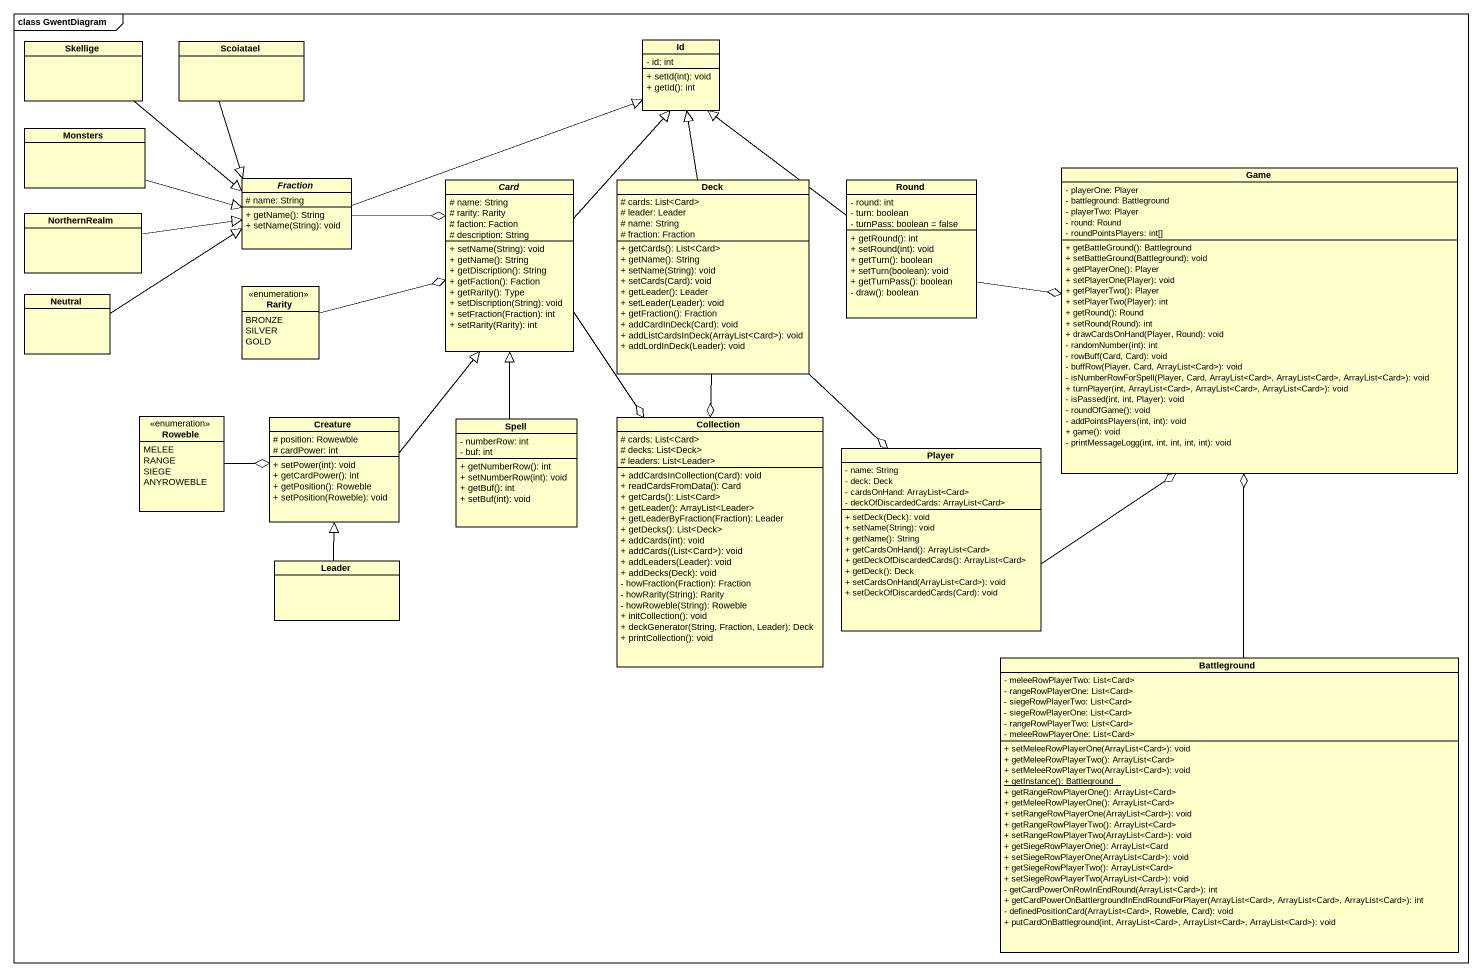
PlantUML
@startuml
mainframe class GwentDiagram
hide circle
hide empty members
skinparam classAttributeIconSize 0
class Skellige
class Scoiatael
class Id {
  - id: int
  + setId(int): void
  + getId(): int
}
class Monsters
abstract class Fraction {
  # name: String
  + getName(): String
  + setName(String): void
}
abstract class "Card" as Card_ {
  # name: String
  # rarity: Rarity
  # faction: Faction
  # description: String
  + setName(String): void
  + getName(): String
  + getDiscription(): String
  + getFaction(): Faction
  + getRarity(): Type
  + setDiscription(String): void
  + setFraction(Fraction): int
  + setRarity(Rarity): int
}
class Deck {
  # cards: List<Card>
  # leader: Leader
  # name: String
  # fraction: Fraction
  + getCards(): List<Card>
  + getName(): String
  + setName(String): void
  + setCards(Card): void
  + getLeader(): Leader
  + setLeader(Leader): void
  + getFraction(): Fraction
  + addCardInDeck(Card): void
  + addListCardsInDeck(ArrayList<Card>): void
  + addLordInDeck(Leader): void
}
class Round {
  - round: int
  - turn: boolean
  - turnPass: boolean = false
  + getRound(): int
  + setRound(int): void
  + getTurn(): boolean
  + setTurn(boolean): void
  + getTurnPass(): boolean
  - draw(): boolean
}
class Game {
  - playerOne: Player
  - battleground: Battleground
  - playerTwo: Player
  - round: Round
  - roundPointsPlayers: int[]
  + getBattleGround(): Battleground
  + setBattleGround(Battleground): void
  + getPlayerOne(): Player
  + setPlayerOne(Player): void
  + getPlayerTwo(): Player
  + setPlayerTwo(Player): int
  + getRound(): Round
  + setRound(Round): int
  + drawCardsOnHand(Player, Round): void
  - randomNumber(int): int
  - rowBuff(Card, Card): void
  - buffRow(Player, Card, ArrayList<Card>): void
  - isNumberRowForSpell(Player, Card, ArrayList<Card>, ArrayList<Card>, ArrayList<Card>): void
  + turnPlayer(int, ArrayList<Card>, ArrayList<Card>, ArrayList<Card>): void
  - isPassed(int, int, Player): void
  - roundOfGame(): void
  - addPointsPlayers(int, int): void
  + game(): void
  - printMessageLogg(int, int, int, int, int): void
}
class NorthernRealm
class Neutral
enum Rarity {
  BRONZE
  SILVER
  GOLD
}
enum Roweble {
  MELEE
  RANGE
  SIEGE
  ANYROWEBLE
}
class Creature {
  # position: Rowewble
  # cardPower: int
  + setPower(int): void
  + getCardPower(): int
  + getPosition(): Roweble
  + setPosition(Roweble): void
}
class Spell {
  - numberRow: int
  - buf: int
  + getNumberRow(): int
  + setNumberRow(int): void
  + getBuf(): int
  + setBuf(int): void
}
class Collection {
  # cards: List<Card>
  # decks: List<Deck>
  # leaders: List<Leader>
  + addCardsInCollection(Card): void
  + readCardsFromData(): Card
  + getCards(): List<Card>
  + getLeader(): ArrayList<Leader>
  + getLeaderByFraction(Fraction): Leader
  + getDecks(): List<Deck>
  + addCards(int): void
  + addCards((List<Card>): void
  + addLeaders(Leader): void
  + addDecks(Deck): void
  - howFraction(Fraction): Fraction
  - howRarity(String): Rarity
  - howRoweble(String): Roweble
  + initCollection(): void
  + deckGenerator(String, Fraction, Leader): Deck
  + printCollection(): void
}
class Player {
  - name: String
  - deck: Deck
  - cardsOnHand: ArrayList<Card>
  - deckOfDiscardedCards: ArrayList<Card>
  + setDeck(Deck): void
  + setName(String): void
  + getName(): String
  + getCardsOnHand(): ArrayList<Card>
  + getDeckOfDiscardedCards(): ArrayList<Card>
  + getDeck(): Deck
  + setCardsOnHand(ArrayList<Card>): void
  + setDeckOfDiscardedCards(Card): void
}
class Leader
class Battleground {
  - meleeRowPlayerTwo: List<Card>
  - rangeRowPlayerOne: List<Card>
  - siegeRowPlayerTwo: List<Card>
  - siegeRowPlayerOne: List<Card>
  - rangeRowPlayerTwo: List<Card>
  - meleeRowPlayerOne: List<Card>
  + setMeleeRowPlayerOne(ArrayList<Card>): void
  + getMeleeRowPlayerTwo(): ArrayList<Card>
  + setMeleeRowPlayerTwo(ArrayList<Card>): void
  {static} + getInstance(): Battleground
  + getRangeRowPlayerOne(): ArrayList<Card>
  + getMeleeRowPlayerOne(): ArrayList<Card>
  + setRangeRowPlayerOne(ArrayList<Card>): void
  + getRangeRowPlayerTwo(): ArrayList<Card>
  + setRangeRowPlayerTwo(ArrayList<Card>): void
  + getSiegeRowPlayerOne(): ArrayList<Card
  + setSiegeRowPlayerOne(ArrayList<Card>): void
  + getSiegeRowPlayerTwo(): ArrayList<Card>
  + setSiegeRowPlayerTwo(ArrayList<Card>): void
  - getCardPowerOnRowInEndRound(ArrayList<Card>): int
  + getCardPowerOnBattlergroundInEndRoundForPlayer(ArrayList<Card>, ArrayList<Card>, ArrayList<Card>): int
  - definedPositionCard(ArrayList<Card>, Roweble, Card): void
  + putCardOnBattleground(int, ArrayList<Card>, ArrayList<Card>, ArrayList<Card>): void
}
Skellige --|> Fraction
Scoiatael --|> Fraction
Monsters -right-|> Fraction
Fraction -right-|> Id
Fraction -right-o Card_
Card_ -up-|> Id
Card_ --o Collection
Deck -up-|> Id
Deck --o Collection
Deck --o Player
Round -up-|> Id
Round -right-o Game
NorthernRealm -right-|> Fraction
Neutral -right-|> Fraction
Rarity -right-o Card_
Roweble -right-o Creature
Creature -up-|> Card_
Spell -up-|> Card_
Player -up-o Game
Leader -up-|> Creature
Battleground -up-o Game
@enduml
